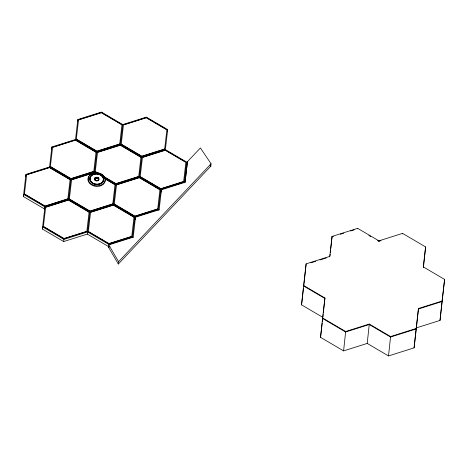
<?xml version="1.0" encoding="UTF-8"?>
<svg xmlns="http://www.w3.org/2000/svg" width="468" height="468" viewBox="0 0 468 468"><rect width="100%" height="100%" fill="white"/><g stroke="black" fill="none" stroke-linecap="round" stroke-linejoin="round"><path stroke-width="0.7" d="M98.292 180.66L98.643 178.799C98.017 176.734 94.431 177.179 94.612 179.46L94.858 178.372M98.625 179.501L98.216 178.062M98.186 178.747L97.835 177.781M97.794 178.454L97.326 178.244L97.385 177.577M97.326 178.244L96.812 178.132L96.882 177.466M108.605 246.601L87.305 234.094L63.683 241.558L42.383 229.045L44.934 206.897L44.7 209.073L23.4 196.56L23.634 194.384L44.934 206.897L68.55 199.432L89.856 211.94L113.472 204.475L134.772 216.988L158.395 209.524M25.717 176.582L25.951 174.412L49.567 166.947L70.873 179.455L94.489 171.99L96.367 173.096M42.383 229.045L42.617 226.875L63.917 239.382L87.534 231.917L108.839 244.425L132.456 236.96M51.655 149.146L51.889 146.97L75.506 139.505L96.806 152.018L120.428 144.548L141.728 157.061L165.35 149.596L186.65 162.103L186.416 164.28M63.683 241.558L63.917 239.382M77.594 121.703L77.823 119.527L101.445 112.063L122.745 124.576L146.367 117.111L167.667 129.618L167.433 131.795M87.305 234.094L89.856 211.94M98.643 178.799C99.052 181.087 95.261 181.391 94.747 179.39L94.77 179.156C95.203 180.578 97.297 180.923 98.315 179.923M95.098 178.033L94.729 179.063C95.016 177.179 98.157 177.308 98.619 179.033M95.449 177.752L94.975 178.712M95.882 177.559L95.332 178.425M96.367 177.46L96.285 178.127L95.776 178.226M98.491 178.413L98.467 179.104M159.114 209.968L161.437 189.768L185.053 182.304L187.452 161.671L200.415 147.952L211.068 163.794L210.816 166.158L118.322 264.016L108.529 247.262L108.839 244.425M118.322 264.016L118.574 261.653L108.781 244.899L133.181 237.188M134.544 219.159L134.772 216.988L132.391 237.709M135.246 219.574L135.498 217.21L159.12 209.746M161.185 192.132L161.437 189.768M187.452 161.671L185.047 182.532M323.166 314.467L322.856 317.374L301.55 304.861L303.621 285.486L324.927 297.993L323.318 313.01M304.06 283.239L306.13 263.864L329.753 256.4L329.7 256.868L332.069 236.422L357.64 228.343L378.94 240.85L402.556 233.386L425.617 246.928L423.382 267.731M320.539 337.346L322.604 317.971L345.665 331.514L369.287 324.049L390.587 336.556L416.151 328.477L414.081 347.853L388.516 355.937L367.216 343.424L343.594 350.889L320.539 337.346L322.195 323.078M329.998 255.797L330.156 254.346M330.309 252.89L330.619 249.982M330.777 248.526L332.069 236.422M343.594 350.889L345.665 331.514M357.587 228.811L357.64 228.343M367.216 343.424L369.287 324.049M380.975 240.663L378.887 241.324L378.94 240.85M388.516 355.937L390.587 336.556M402.509 233.86L402.556 233.386M416.403 327.881L418.474 308.5L442.09 301.035L440.019 320.416L416.403 327.881L414.081 347.853M425.617 246.928L423.3 266.906L444.6 279.414L440.019 320.416M23.4 196.56L25.951 174.412M49.585 166.982L51.889 146.97M68.55 199.432L70.873 179.455M75.523 139.54L77.823 119.527M94.489 171.99L96.806 152.018M113.472 204.475L115.789 184.503L139.411 177.039L160.711 189.546L184.334 182.081M120.428 144.548L122.745 124.576M139.411 177.039L141.728 157.061M133.175 237.411L135.498 217.21M158.33 210.267L160.711 189.546L160.483 191.722L161.869 191.283M165.28 150.345L167.667 129.618M184.263 182.83L186.65 162.103M306.13 263.864L303.574 285.96L324.874 298.467M301.55 304.861L303.475 288.282M303.644 286.843L303.978 283.959M324.927 297.993L322.557 318.445L345.612 331.987L369.234 324.523L390.534 337.03L416.105 328.951L418.474 308.5M322.358 321.651L322.686 318.802M444.6 279.414L442.038 301.509L418.421 308.974M118.574 261.653L211.068 163.794M78.53 119.943L101.369 112.724L121.967 124.821M53.282 147.163L75.43 140.166L96.028 152.264M124.143 124.769L146.291 117.766L166.889 129.864M119.744 143.951L96.905 151.17L76.307 139.072M26.653 174.821L49.491 167.602M97.514 152.428L119.662 145.431M93.811 171.387L70.966 178.606L50.368 166.509M164.666 148.994L141.827 156.213L121.23 144.115M94.437 172.458L71.592 179.677L69.334 199.187L89.932 211.284L112.77 204.066L115.034 184.556L104.422 178.326M71.575 179.87L94.413 172.651M142.43 157.476L165.274 150.257L185.246 161.986M67.872 198.83L45.033 206.049L24.43 193.951M138.727 176.436L115.888 183.655L103.405 176.319M45.636 207.306L67.784 200.31M116.497 184.913L139.335 177.694L159.933 189.792M112.794 203.872L89.95 211.091L69.352 198.994M183.649 181.479L160.811 188.698L140.213 176.6M90.558 212.355L112.706 205.353M86.855 231.315L64.017 238.534L43.413 226.436M157.71 208.921L134.872 216.14L114.274 204.042M131.777 236.358L108.933 243.576L88.335 231.484M108.529 247.262L109.921 246.817M332.017 236.896L333.403 236.457M340.312 234.275L343.769 233.181M350.678 230.999L354.13 229.905M310.945 262.8L315.806 261.261M319.977 259.945L326.231 257.967M96.285 178.127L96.812 178.132M368.866 235.439L370.744 236.539M377.635 240.587L378.887 241.324M120.352 145.209L140.95 157.306M95.291 171.557L98.409 173.388M97.145 172.844L95.267 171.744L97.531 152.24L120.37 145.022L140.967 157.119L138.709 176.623L115.871 183.842L104.007 176.875M104.516 177.881L115.789 184.503M104.399 178.513L115.011 184.749M50.117 167.971L69.469 179.338M113.396 205.136L133.994 217.234M68.474 200.088L89.078 212.185M210.027 164.988L210.816 166.158M94.747 178.758L94.747 179.39M100.158 173.663A8.74 6.733 6.1 0 1 103.305 184.322A8.74 6.733 6.1 0 1 89.37 183.111A8.74 6.733 6.1 0 1 94.021 173.131M97.97 173.072A8.74 6.733 6.1 0 1 99.087 173.312M26.676 174.634L24.412 194.138L45.01 206.236L67.848 199.017L70.112 179.513L49.514 167.415L26.676 174.634M45.659 207.119L43.395 226.623L63.993 238.721L86.832 231.502L89.096 211.998L68.498 199.9L45.659 207.119M52.609 147.192L50.351 166.702L70.949 178.799L93.787 171.581L96.051 152.071L75.453 139.973L52.609 147.192M78.548 119.755L76.284 139.259L96.888 151.357L119.726 144.138L121.984 124.634L101.386 112.536L78.548 119.755M90.576 212.168L88.317 231.672L108.915 243.769L131.754 236.551L134.018 217.047L113.42 204.949L90.576 212.168M116.514 184.725L114.251 204.229L134.854 216.327L157.693 209.108L159.951 189.604L139.353 177.507L116.514 184.725M123.47 124.798L121.206 144.302L141.804 156.4L164.648 149.181L166.906 129.677L146.308 117.579L123.47 124.798M142.453 157.283L140.189 176.787L160.787 188.885L183.631 181.666L185.89 162.162L165.292 150.064L142.453 157.283M91.816 184.363A8.482 6.534 6.1 0 0 105.107 180.157A8.482 6.534 6.1 0 0 93.12 173.119A8.482 6.534 6.1 0 0 91.816 184.363M92.687 183.438A6.967 5.364 6.1 0 0 103.603 179.987A6.967 5.364 6.1 0 0 93.758 174.207A6.967 5.364 6.1 0 0 92.687 183.438M92.793 183.327A6.78 5.224 6.1 0 0 103.416 179.969A6.78 5.224 6.1 0 0 93.834 174.342A6.78 5.224 6.1 0 0 92.793 183.327M95.396 180.572A2.246 1.732 6.1 0 0 98.912 179.46A2.246 1.732 6.1 0 0 95.741 177.6A2.246 1.732 6.1 0 0 95.396 180.572M92.711 183.204A6.967 5.364 6.1 0 0 103.627 179.753A6.967 5.364 6.1 0 0 93.781 173.973A6.967 5.364 6.1 0 0 92.711 183.204M92.816 183.093A6.78 5.224 6.1 0 0 103.446 179.73A6.78 5.224 6.1 0 0 93.857 174.102A6.78 5.224 6.1 0 0 92.816 183.093M95.419 180.338A2.246 1.732 6.1 0 0 98.935 179.226A2.246 1.732 6.1 0 0 95.764 177.36A2.246 1.732 6.1 0 0 95.419 180.338"/></g></svg>
